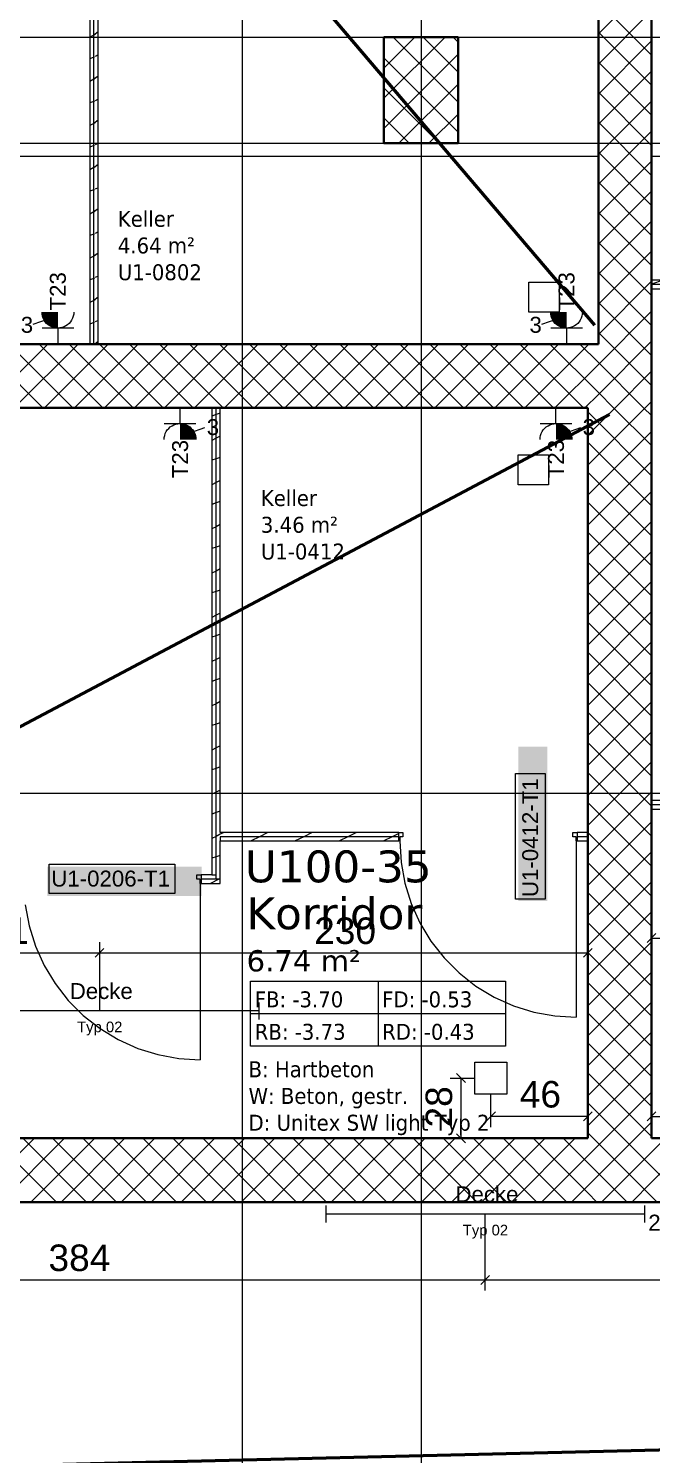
# Model space of a CAD drawing. Extents: x -1067 to 613, y -179 to 712.
# Drawn here: x 0.5 to 59.2, y 184 to 318.3 of the extents above; entities that cross this region are included whole.
import ezdxf
from ezdxf.lldxf.tags import DXFTag

# ---------------------------------------------------------------- set-up
doc = ezdxf.new("R2010")
doc.units = 0
doc.layers.get('0').update_dxf_attribs({"lineweight": 13})
for name, color, linetype, lineweight in [('A-AREA-____-IDEN', 7, 'Continuous', 5), ('A-DOOR-____-IDEN', 7, 'Continuous', 5), ('A-DOOR-FRAM-MCUT', 7, 'Continuous', 9), ('A-DOOR-OPNG-OTLN', 7, 'Continuous', 9), ('A-FLOR-____-OVHD', 7, 'Strichpunkt - Fein', 9), ('A-WALL-____-MCUT', 7, 'Continuous', 35), ('A-WALL-____-PATT', 7, 'Continuous', 35), ('A-WALL-FNSH-MCUT', 7, 'Continuous', 35), ('S-COLS-____-MCUT', 7, 'Continuous', 35), ('S-COLS-____-OTLN', 7, 'Continuous', 9), ('S-GRID-____-OTLN', 7, 'Continuous', 5)]:
    doc.layers.add(name, color=color, linetype=linetype, lineweight=lineweight)
for name, color, linetype, lineweight, true_color in [('EL01_VVV_Mass', 7, 'Continuous', 13, 0xb2b200), ('EL01_WAN_HLKS', 5, 'Continuous', 13, 0x0000ff), ('EL01_WAN_Kraft', 1, 'Continuous', 13, 0xff0000), ('EL01_WAN_Leuchten', 7, 'Continuous', 13, 0x0080ff), ('EL01_WAN_Leuchtentyp', 7, 'Continuous', 13, 0x0099ff), ('X_Geometrie', 3, 'Continuous', 50, 0x00ff00)]:
    doc.layers.add(name, color=color, linetype=linetype, lineweight=lineweight, true_color=true_color)
doc.styles.get("Standard").update_dxf_attribs({"font": 'arial.ttf'})
tags = doc.linetypes.add('_Rasterlinie_', pattern=[0.375, 0.2, -0.05, 0.075, -0.05]).pattern_tags.tags
tags[10:11] = [DXFTag(74, 4), DXFTag(75, 0), DXFTag(340, '0'), DXFTag(46, 1.0), DXFTag(50, 0.0), DXFTag(44, 0.0), DXFTag(45, 0.0)]
tags[8:9] = [DXFTag(74, 4), DXFTag(75, 0), DXFTag(340, '0'), DXFTag(46, 1.0), DXFTag(50, 0.0), DXFTag(44, 0.0), DXFTag(45, 0.0)]
tags[6:7] = [DXFTag(74, 4), DXFTag(75, 0), DXFTag(340, '0'), DXFTag(46, 1.0), DXFTag(50, 0.0), DXFTag(44, 0.0), DXFTag(45, 0.0)]
tags[4:5] = [DXFTag(74, 4), DXFTag(75, 0), DXFTag(340, '0'), DXFTag(46, 1.0), DXFTag(50, 0.0), DXFTag(44, 0.0), DXFTag(45, 0.0)]
tags = doc.linetypes.add('Strichpunkt - Fein', pattern=[0.2, 0.1, -0.05, 0, -0.05]).pattern_tags.tags
tags[10:11] = [DXFTag(74, 4), DXFTag(75, 0), DXFTag(340, '0'), DXFTag(46, 1.0), DXFTag(50, 0.0), DXFTag(44, 0.0), DXFTag(45, 0.0)]
tags[8:9] = [DXFTag(74, 4), DXFTag(75, 0), DXFTag(340, '0'), DXFTag(46, 1.0), DXFTag(50, 0.0), DXFTag(44, 0.0), DXFTag(45, 0.0)]
tags[6:7] = [DXFTag(74, 4), DXFTag(75, 0), DXFTag(340, '0'), DXFTag(46, 1.0), DXFTag(50, 0.0), DXFTag(44, 0.0), DXFTag(45, 0.0)]
tags[4:5] = [DXFTag(74, 4), DXFTag(75, 0), DXFTag(340, '0'), DXFTag(46, 1.0), DXFTag(50, 0.0), DXFTag(44, 0.0), DXFTag(45, 0.0)]

# ---------------------------------------------------------------- blocks, each defined once
blk = doc.blocks.new('Referenz-A0UNPC4Q6I', base_point=(-1062.18, -175.86))
at = {"layer": 'A-AREA-____-IDEN', "color": 0, "linetype": 'Continuous', "ltscale": 0.13}
for p, q in [((21.45, 228.58), (45.45, 228.58)), ((21.45, 222.45), (21.45, 228.58)), ((33.45, 228.58), (33.45, 222.45)), ((45.45, 228.58), (45.45, 222.45)), ((21.45, 225.52), (45.45, 225.52)), ((45.45, 222.45), (21.45, 222.45))]:
    blk.add_line(p, q, dxfattribs=at)
at = {"layer": 'A-DOOR-____-IDEN', "color": 0, "linetype": 'Continuous', "ltscale": 0.13}
for p, q in [((46.41, 236.3), (46.41, 248.14)), ((46.41, 248.14), (49.19, 248.14)), ((49.19, 248.14), (49.19, 236.3)), ((2.48, 239.61), (14.32, 239.61)), ((2.48, 236.83), (2.48, 239.61)), ((14.32, 239.61), (14.32, 236.83)), ((14.32, 236.83), (2.48, 236.83)), ((49.19, 236.3), (46.41, 236.3))]:
    blk.add_line(p, q, dxfattribs=at)
at = {"layer": 'A-DOOR-____-IDEN', "color": 7, "linetype": 'Continuous', "ltscale": 0.13, "true_color": 0xffffff}
for points in [[(46.66, 236.13), (49.41, 236.13), (46.66, 250.67)], [(49.41, 236.13), (46.66, 250.67), (49.41, 250.67)], [(2.31, 236.61), (16.85, 236.61), (2.31, 239.37)], [(16.85, 236.61), (2.31, 239.37), (16.85, 239.37)]]:
    blk.add_solid(points, dxfattribs=at)
at = {"layer": 'A-DOOR-FRAM-MCUT', "color": 0, "linetype": 'Continuous', "ltscale": 0.13}
for p, q in [((35.4, 242.58), (35.8, 242.58)), ((35.5, 241.78), (35.4, 241.78)), ((35.5, 242.18), (35.5, 241.78)), ((35.8, 242.18), (35.5, 242.18)), ((35.8, 242.58), (35.8, 242.18)), ((51.8, 242.58), (52.2, 242.58)), ((51.8, 242.18), (51.8, 242.58)), ((52.1, 242.18), (51.8, 242.18)), ((52.1, 241.78), (52.1, 242.18)), ((52.2, 241.78), (52.1, 241.78)), ((16.4, 238.58), (16.8, 238.58)), ((16.4, 238.18), (16.4, 238.58)), ((16.7, 238.18), (16.4, 238.18)), ((16.7, 237.78), (16.7, 238.18)), ((16.8, 237.78), (16.7, 237.78))]:
    blk.add_line(p, q, dxfattribs=at)
at = {"layer": 'A-DOOR-OPNG-OTLN', "color": 0, "linetype": 'Continuous', "ltscale": 0.13}
for p, q in [((35.5, 241.78), (35.62, 239.77)), ((52.1, 241.78), (52.1, 225.18)), ((35.62, 239.77), (35.99, 237.8)), ((16.7, 237.78), (16.7, 221.18)), ((35.99, 237.8), (36.58, 235.89)), ((0.22, 235.77), (0.59, 233.8)), ((36.58, 235.89), (37.4, 234.06)), ((0.59, 233.8), (1.18, 231.89)), ((37.4, 234.06), (38.44, 232.35)), ((38.44, 232.35), (39.68, 230.77)), ((1.18, 231.89), (2, 230.06)), ((2, 230.06), (3.04, 228.35)), ((39.68, 230.77), (41.1, 229.35)), ((3.04, 228.35), (4.28, 226.77)), ((41.1, 229.35), (42.67, 228.11)), ((42.67, 228.11), (44.39, 227.08)), ((44.39, 227.08), (46.22, 226.25)), ((4.28, 226.77), (5.7, 225.35)), ((46.22, 226.25), (48.13, 225.66)), ((48.13, 225.66), (50.1, 225.3)), ((5.7, 225.35), (7.27, 224.11)), ((50.1, 225.3), (52.1, 225.18)), ((7.27, 224.11), (8.99, 223.08)), ((8.99, 223.08), (10.82, 222.25)), ((10.82, 222.25), (12.73, 221.66)), ((12.73, 221.66), (14.7, 221.3)), ((14.7, 221.3), (16.7, 221.18))]:
    blk.add_line(p, q, dxfattribs=at)
at = {"layer": 'A-FLOR-____-OVHD', "color": 0, "linetype": 'Strichpunkt - Fein', "ltscale": 0.13}
for p, q in [((-49.4, 307.48), (198.84, 307.48)), ((-49.4, 306.28), (54.2, 306.28)), ((59.2, 307.48), (125.8, 307.48)), ((59.2, 306.28), (125.8, 306.28))]:
    blk.add_line(p, q, dxfattribs=at)
at = {"layer": 'A-WALL-____-MCUT', "color": 0, "linetype": 'Continuous', "ltscale": 0.35}
for p, q in [((54.2, 332.98), (54.2, 288.58)), ((59.2, 213.78), (59.2, 332.98)), ((54.2, 288.58), (-79.1, 288.58)), ((-79.1, 282.58), (53.2, 282.58)), ((53.2, 282.58), (53.2, 213.78)), ((53.2, 213.78), (-30.4, 213.78)), ((125.8, 213.78), (59.2, 213.78)), ((-30.4, 207.78), (198.84, 207.78))]:
    blk.add_line(p, q, dxfattribs=at)
at = {"layer": 'A-WALL-____-MCUT', "color": 0, "linetype": 'Continuous', "lineweight": 9, "ltscale": 0.13}
for p, q in [((6.7, 288.58), (6.7, 329.48)), ((101, 294.18), (59.2, 294.18)), ((18.2, 238.18), (18.2, 282.58)), ((108, 245.18), (59.2, 245.18)), ((35.4, 242.18), (18.6, 242.18)), ((18.6, 242.18), (18.6, 241.78)), ((53.2, 242.18), (52.2, 242.18)), ((18.6, 238.18), (16.8, 238.18)), ((17.8, 238.58), (18.2, 238.58))]:
    blk.add_line(p, q, dxfattribs=at)
at = {"layer": 'A-WALL-____-PATT', "color": 0, "linetype": 'Continuous', "lineweight": 9, "ltscale": 0.13}
for p, q in [((54.2, 317.78), (59.2, 322.78)), ((59.2, 315.78), (54.2, 320.78)), ((54.2, 314.95), (59.2, 319.95)), ((6.7, 317.68), (6.3, 317.48)), ((6.7, 317.68), (6.69, 317.67)), ((7.1, 317.98), (6.7, 317.68)), ((6.82, 317.74), (6.7, 317.68)), ((59.2, 312.95), (54.2, 317.95)), ((54.2, 312.12), (59.2, 317.12)), ((6.7, 315.58), (6.3, 315.45)), ((6.75, 315.6), (6.7, 315.58)), ((7.1, 315.8), (6.82, 315.66)), ((59.2, 310.12), (54.2, 315.12)), ((54.2, 309.29), (59.2, 314.29)), ((6.7, 313.51), (6.3, 313.31)), ((6.7, 313.51), (6.69, 313.5)), ((7.1, 313.81), (6.7, 313.51)), ((6.82, 313.57), (6.7, 313.51)), ((7.1, 311.63), (6.82, 311.49)), ((59.2, 307.29), (54.2, 312.29)), ((6.7, 311.42), (6.3, 311.29)), ((6.75, 311.44), (6.7, 311.42)), ((54.2, 306.46), (59.2, 311.46)), ((6.7, 309.35), (6.3, 309.15)), ((6.7, 309.35), (6.69, 309.34)), ((7.1, 309.65), (6.7, 309.35)), ((6.82, 309.41), (6.7, 309.35)), ((59.2, 304.46), (54.2, 309.46)), ((54.2, 303.63), (59.2, 308.63)), ((6.7, 307.26), (6.3, 307.12)), ((6.75, 307.27), (6.7, 307.26)), ((7.1, 307.47), (6.82, 307.33)), ((59.2, 301.64), (54.2, 306.64)), ((6.7, 305.19), (6.3, 304.99)), ((6.7, 305.18), (6.69, 305.17)), ((7.1, 305.48), (6.7, 305.18)), ((6.82, 305.24), (6.7, 305.19)), ((54.2, 300.81), (59.2, 305.81)), ((59.2, 298.81), (54.2, 303.81)), ((6.7, 303.09), (6.3, 302.96)), ((6.75, 303.11), (6.7, 303.09)), ((7.1, 303.3), (6.82, 303.16)), ((54.2, 297.98), (59.2, 302.98)), ((6.7, 301.02), (6.3, 300.82)), ((6.7, 301.02), (6.69, 301.01)), ((7.1, 301.32), (6.7, 301.02)), ((6.82, 301.08), (6.7, 301.02)), ((59.2, 295.98), (54.2, 300.98)), ((54.2, 295.15), (59.2, 300.15)), ((6.7, 298.93), (6.3, 298.79)), ((6.75, 298.94), (6.7, 298.93)), ((7.1, 299.14), (6.82, 299)), ((59.2, 293.15), (54.2, 298.15)), ((6.7, 296.86), (6.3, 296.66)), ((6.7, 296.85), (6.69, 296.84)), ((7.1, 297.15), (6.7, 296.85)), ((6.82, 296.91), (6.7, 296.86)), ((54.2, 292.32), (59.2, 297.32)), ((6.7, 294.76), (6.3, 294.63)), ((6.75, 294.78), (6.7, 294.76)), ((7.1, 294.97), (6.82, 294.83)), ((59.2, 290.32), (54.2, 295.32)), ((54.2, 289.49), (59.2, 294.49)), ((60.29, 294.58), (59.2, 294.21)), ((7.1, 292.99), (6.7, 292.69)), ((6.82, 292.75), (6.7, 292.69)), ((6.7, 292.69), (6.3, 292.49)), ((6.7, 292.69), (6.69, 292.68)), ((59.2, 287.49), (54.2, 292.49)), ((54.2, 286.66), (59.2, 291.66)), ((6.7, 290.6), (6.3, 290.46)), ((6.75, 290.61), (6.7, 290.6)), ((7.1, 290.81), (6.82, 290.67)), ((7.1, 288.82), (6.78, 288.58)), ((59.2, 284.67), (54.2, 289.67)), ((54.2, 283.84), (59.2, 288.84)), ((1.9, 282.58), (-4.1, 288.58)), ((-3.63, 282.58), (2.37, 288.58)), ((4.72, 282.58), (-1.28, 288.58)), ((-0.8, 282.58), (5.2, 288.58)), ((7.55, 282.58), (1.55, 288.58)), ((2.03, 282.58), (8.03, 288.58)), ((10.38, 282.58), (4.38, 288.58)), ((4.86, 282.58), (10.86, 288.58)), ((6.82, 288.58), (6.8, 288.58)), ((13.21, 282.58), (7.21, 288.58)), ((7.69, 282.58), (13.69, 288.58)), ((16.04, 282.58), (10.04, 288.58)), ((10.52, 282.58), (16.52, 288.58)), ((18.87, 282.58), (12.87, 288.58)), ((13.34, 282.58), (19.34, 288.58)), ((21.7, 282.58), (15.7, 288.58)), ((16.17, 282.58), (22.17, 288.58)), ((24.52, 282.58), (18.52, 288.58)), ((19, 282.58), (25, 288.58)), ((27.35, 282.58), (21.35, 288.58)), ((21.83, 282.58), (27.83, 288.58)), ((30.18, 282.58), (24.18, 288.58)), ((24.66, 282.58), (30.66, 288.58)), ((33.01, 282.58), (27.01, 288.58)), ((27.49, 282.58), (33.49, 288.58)), ((35.84, 282.58), (29.84, 288.58)), ((30.32, 282.58), (36.32, 288.58)), ((38.67, 282.58), (32.67, 288.58)), ((33.14, 282.58), (39.14, 288.58)), ((41.49, 282.58), (35.49, 288.58)), ((35.97, 282.58), (41.97, 288.58)), ((44.32, 282.58), (38.32, 288.58)), ((38.8, 282.58), (44.8, 288.58)), ((47.15, 282.58), (41.15, 288.58)), ((41.63, 282.58), (47.63, 288.58)), ((49.98, 282.58), (43.98, 288.58)), ((44.46, 282.58), (50.46, 288.58)), ((52.81, 282.58), (46.81, 288.58)), ((47.29, 282.58), (53.29, 288.58)), ((54.2, 284.01), (49.64, 288.58)), ((54.2, 286.84), (52.46, 288.58)), ((50.11, 282.58), (54.2, 286.66)), ((58.46, 282.58), (54.2, 286.84)), ((55.77, 282.58), (59.2, 286.01)), ((52.94, 282.58), (54.2, 283.84)), ((55.64, 282.58), (54.2, 284.01)), ((18.6, 282.07), (18.2, 281.94)), ((53.2, 280.01), (55.77, 282.58)), ((53.2, 277.18), (58.6, 282.58)), ((59.2, 276.18), (53.2, 282.18)), ((59.2, 279.01), (55.64, 282.58)), ((59.2, 281.84), (58.46, 282.58)), ((58.6, 282.58), (59.2, 283.18)), ((18.2, 281.94), (17.8, 281.8)), ((18.2, 279.7), (17.8, 279.5)), ((18.6, 279.9), (18.2, 279.7)), ((53.2, 274.35), (59.2, 280.35)), ((59.2, 273.35), (53.2, 279.35)), ((18.2, 277.77), (17.8, 277.64)), ((18.6, 277.9), (18.2, 277.77)), ((53.2, 271.52), (59.2, 277.52)), ((18.2, 275.53), (17.8, 275.33)), ((18.6, 275.73), (18.2, 275.53)), ((59.2, 270.52), (53.2, 276.52)), ((53.2, 268.69), (59.2, 274.69)), ((18.2, 273.61), (17.8, 273.47)), ((18.6, 273.74), (18.2, 273.61)), ((59.2, 267.7), (53.2, 273.7)), ((18.2, 271.37), (17.8, 271.17)), ((18.6, 271.57), (18.2, 271.37)), ((53.2, 265.87), (59.2, 271.87)), ((59.2, 264.87), (53.2, 270.87)), ((18.2, 269.44), (17.8, 269.31)), ((18.6, 269.57), (18.2, 269.44)), ((53.2, 263.04), (59.2, 269.04)), ((18.6, 267.4), (18.2, 267.2)), ((59.2, 262.04), (53.2, 268.04)), ((18.2, 267.2), (17.8, 267)), ((53.2, 260.21), (59.2, 266.21)), ((18.2, 265.28), (17.8, 265.14)), ((18.6, 265.41), (18.2, 265.28)), ((59.2, 259.21), (53.2, 265.21)), ((18.6, 263.24), (18.2, 263.04)), ((53.2, 257.38), (59.2, 263.38)), ((18.2, 263.04), (17.8, 262.84)), ((59.2, 256.38), (53.2, 262.38)), ((18.2, 261.11), (17.8, 260.98)), ((18.6, 261.25), (18.2, 261.11)), ((53.2, 254.55), (59.2, 260.55)), ((59.2, 253.55), (53.2, 259.55)), ((18.2, 258.87), (17.8, 258.67)), ((18.6, 259.07), (18.2, 258.87)), ((18.2, 256.95), (17.8, 256.81)), ((18.6, 257.08), (18.2, 256.95)), ((53.2, 251.72), (59.2, 257.72)), ((59.2, 250.72), (53.2, 256.72)), ((18.2, 254.71), (17.8, 254.51)), ((18.6, 254.91), (18.2, 254.71)), ((53.2, 248.89), (59.2, 254.89)), ((59.2, 247.9), (53.2, 253.9)), ((18.2, 252.78), (17.8, 252.65)), ((18.6, 252.92), (18.2, 252.78)), ((53.2, 246.07), (59.2, 252.07)), ((18.2, 250.54), (17.8, 250.34)), ((18.6, 250.74), (18.2, 250.54)), ((59.2, 245.07), (53.2, 251.07)), ((18.2, 248.62), (17.8, 248.48)), ((18.6, 248.75), (18.2, 248.62)), ((53.2, 243.24), (59.2, 249.24)), ((59.2, 242.24), (53.2, 248.24)), ((18.2, 246.38), (17.8, 246.18)), ((18.6, 246.58), (18.2, 246.38)), ((53.2, 240.41), (59.2, 246.41)), ((18.2, 244.45), (17.8, 244.32)), ((18.6, 244.59), (18.2, 244.45)), ((59.2, 239.41), (53.2, 245.41)), ((53.2, 237.58), (59.2, 243.58)), ((18.2, 242.21), (17.8, 242.01)), ((18.6, 242.41), (18.2, 242.21)), ((18.93, 242.58), (18.6, 242.41)), ((22.29, 242.18), (21.49, 241.78)), ((23.09, 242.58), (22.29, 242.18)), ((26.46, 242.18), (25.66, 241.78)), ((27.26, 242.58), (26.46, 242.18)), ((30.62, 242.18), (29.82, 241.78)), ((31.42, 242.58), (30.62, 242.18)), ((34.79, 242.18), (33.99, 241.78)), ((35.4, 242.48), (34.79, 242.18)), ((52.25, 242.58), (52.2, 242.55)), ((59.2, 236.58), (53.2, 242.58)), ((18.6, 240.42), (18.2, 240.29)), ((53.2, 234.75), (59.2, 240.75)), ((18.2, 240.29), (17.8, 240.15)), ((59.2, 233.75), (53.2, 239.75)), ((18.46, 238.18), (17.66, 237.78)), ((18.6, 238.25), (18.46, 238.18)), ((53.2, 231.92), (59.2, 237.92)), ((59.2, 230.93), (53.2, 236.93)), ((53.2, 229.1), (59.2, 235.1)), ((59.2, 228.1), (53.2, 234.1)), ((53.2, 226.27), (59.2, 232.27)), ((59.2, 225.27), (53.2, 231.27)), ((53.2, 223.44), (59.2, 229.44)), ((59.2, 222.44), (53.2, 228.44)), ((53.2, 220.61), (59.2, 226.61)), ((59.2, 219.61), (53.2, 225.61)), ((53.2, 217.78), (59.2, 223.78)), ((59.2, 216.78), (53.2, 222.78)), ((53.2, 214.95), (59.2, 220.95)), ((59.2, 213.96), (53.2, 219.96)), ((53.2, 212.13), (59.2, 218.13)), ((59.2, 211.13), (53.2, 217.13)), ((53.2, 209.3), (59.2, 215.3)), ((-4.89, 207.78), (1.11, 213.78)), ((3.16, 207.78), (-2.84, 213.78)), ((-2.06, 207.78), (3.94, 213.78)), ((5.99, 207.78), (-0.01, 213.78)), ((0.77, 207.78), (6.77, 213.78)), ((8.81, 207.78), (2.81, 213.78)), ((3.6, 207.78), (9.6, 213.78)), ((11.64, 207.78), (5.64, 213.78)), ((6.43, 207.78), (12.43, 213.78)), ((14.47, 207.78), (8.47, 213.78)), ((9.26, 207.78), (15.26, 213.78)), ((17.3, 207.78), (11.3, 213.78)), ((12.08, 207.78), (18.08, 213.78)), ((20.13, 207.78), (14.13, 213.78)), ((14.91, 207.78), (20.91, 213.78)), ((22.96, 207.78), (16.96, 213.78)), ((17.74, 207.78), (23.74, 213.78)), ((25.78, 207.78), (19.78, 213.78)), ((20.57, 207.78), (26.57, 213.78)), ((28.61, 207.78), (22.61, 213.78)), ((23.4, 207.78), (29.4, 213.78)), ((31.44, 207.78), (25.44, 213.78)), ((26.23, 207.78), (32.23, 213.78)), ((34.27, 207.78), (28.27, 213.78)), ((29.05, 207.78), (35.05, 213.78)), ((37.1, 207.78), (31.1, 213.78)), ((31.88, 207.78), (37.88, 213.78)), ((39.93, 207.78), (33.93, 213.78)), ((34.71, 207.78), (40.71, 213.78)), ((42.75, 207.78), (36.75, 213.78)), ((37.54, 207.78), (43.54, 213.78)), ((45.58, 207.78), (39.58, 213.78)), ((40.37, 207.78), (46.37, 213.78)), ((48.41, 207.78), (42.41, 213.78)), ((43.2, 207.78), (49.2, 213.78)), ((51.24, 207.78), (45.24, 213.78)), ((46.03, 207.78), (52.03, 213.78)), ((53.2, 208.64), (48.07, 213.78)), ((53.2, 211.47), (50.9, 213.78)), ((59.2, 208.3), (53.2, 214.3)), ((59.2, 212.47), (60.51, 213.78)), ((59.2, 209.64), (63.34, 213.78)), ((54.51, 207.78), (59.2, 212.47)), ((48.85, 207.78), (53.2, 212.13)), ((56.9, 207.78), (53.2, 211.47)), ((62.55, 207.78), (59.2, 211.13)), ((57.34, 207.78), (59.2, 209.64)), ((51.68, 207.78), (53.2, 209.3)), ((54.07, 207.78), (53.2, 208.64)), ((59.73, 207.78), (59.2, 208.3))]:
    blk.add_line(p, q, dxfattribs=at)
at = {"layer": 'A-WALL-FNSH-MCUT', "color": 0, "linetype": 'Continuous', "lineweight": 9, "ltscale": 0.13}
for p, q in [((6.3, 329.48), (6.3, 288.58)), ((7.1, 288.58), (7.1, 329.48)), ((101, 294.58), (59.2, 294.58)), ((59.2, 293.78), (101, 293.78)), ((17.8, 282.58), (17.8, 238.58)), ((18.6, 242.58), (18.6, 282.58)), ((101, 245.58), (59.2, 245.58)), ((59.2, 244.78), (108, 244.78)), ((35.4, 242.58), (18.6, 242.58)), ((18.6, 237.78), (18.6, 241.78)), ((18.6, 241.78), (35.4, 241.78)), ((35.4, 241.78), (35.4, 242.58)), ((53.2, 242.58), (52.2, 242.58)), ((52.2, 242.58), (52.2, 241.78)), ((52.2, 241.78), (53.2, 241.78)), ((17.8, 238.58), (16.8, 238.58)), ((16.8, 238.58), (16.8, 237.78)), ((16.8, 237.78), (18.6, 237.78))]:
    blk.add_line(p, q, dxfattribs=at)
at = {"layer": 'S-COLS-____-MCUT', "color": 0, "linetype": 'Continuous', "ltscale": 0.35}
for p, q in [((41, 317.48), (34, 317.48)), ((34, 317.48), (34, 307.48)), ((41, 307.48), (41, 317.48)), ((34, 307.48), (41, 307.48))]:
    blk.add_line(p, q, dxfattribs=at)
at = {"layer": 'S-COLS-____-OTLN', "color": 0, "linetype": 'Continuous', "ltscale": 0.13}
for p, q in [((34, 317.38), (34.1, 317.48)), ((34, 314.55), (36.93, 317.48)), ((34, 311.72), (39.76, 317.48)), ((41, 311.35), (34.88, 317.48)), ((41, 314.18), (37.71, 317.48)), ((41, 317.01), (40.54, 317.48)), ((34, 308.89), (41, 315.89)), ((41, 308.52), (34, 315.52)), ((35.42, 307.48), (41, 313.06)), ((39.22, 307.48), (34, 312.69)), ((38.25, 307.48), (41, 310.23)), ((36.39, 307.48), (34, 309.87))]:
    blk.add_line(p, q, dxfattribs=at)
at = {"layer": 'S-GRID-____-OTLN', "color": 0, "linetype": '_Rasterlinie_', "ltscale": 0.13}
for p, q in [((37.5, 560.56), (37.5, 159.77)), ((20.7, -171.09), (20.7, 546.38)), ((-101.1, 317.48), (198.84, 317.48)), ((-101.1, 246.28), (198.84, 246.28))]:
    blk.add_line(p, q, dxfattribs=at)
at = {"layer": 'X_Geometrie', "color": 0, "linetype": 'Continuous', "ltscale": 0.5}
for p, q in [((-80.39, 448), (53.84, 290.35)), ((-74.04, 213.5), (55.24, 281.94)), ((-87.26, 180.91), (198.84, 187.77))]:
    blk.add_line(p, q, dxfattribs=at)
at = {"layer": 'A-AREA-____-IDEN', "color": 0, "linetype": 'Continuous', "ltscale": 0.13, "attachment_point": 1}
for s, insert, char_height in [('{\\W0.9;\\fVerdana;Keller}', (8.95, 301.12), 1.5), ('{\\W0.9;\\fVerdana;4.64 m²}', (8.95, 298.61), 1.5), ('{\\W0.9;\\fVerdana;U1-0802}', (8.95, 296.09), 1.5), ('{\\W0.9;\\fVerdana;Keller}', (22.42, 274.82), 1.5), ('{\\W0.9;\\fVerdana;3.46 m²}', (22.42, 272.31), 1.5), ('{\\W0.9;\\fVerdana;U1-0412}', (22.42, 269.79), 1.5), ('{\\fVerdana;U100-35}', (20.91, 240.89), 3), ('{\\fVerdana;Korridor}', (21.06, 236.47), 3), ('{\\fVerdana;6.74 m²}', (21.07, 231.5), 2), ('{\\W0.9;\\fVerdana;FB: -3.70}', (21.84, 227.62), 1.5), ('{\\W0.9;\\fVerdana;FD: -0.53}', (33.84, 227.62), 1.5), ('{\\W0.9;\\fVerdana;RB: -3.73}', (21.84, 224.56), 1.5), ('{\\W0.9;\\fVerdana;RD: -0.43}', (33.84, 224.56), 1.5), ('{\\W0.9;\\fVerdana;B: Hartbeton}', (21.26, 221.03), 1.5), ('{\\W0.9;\\fVerdana;W: Beton, gestr.}', (21.26, 218.52), 1.5), ('{\\W0.9;\\fVerdana;D: Unitex SW light Typ 2}', (21.26, 216), 1.5)]:
    blk.add_mtext(s, dxfattribs=dict(at, insert=insert, char_height=char_height))
at = {"layer": 'A-DOOR-____-IDEN', "color": 0, "linetype": 'Continuous', "ltscale": 0.13, "insert": (47.03, 236.5), "char_height": 1.5, "attachment_point": 1, "rotation": 90}
blk.add_mtext('{\\fArial;U1-0412-T1}', dxfattribs=at)
at = {"layer": 'A-DOOR-____-IDEN', "color": 0, "linetype": 'Continuous', "ltscale": 0.13, "insert": (2.68, 238.99), "char_height": 1.5, "attachment_point": 1}
blk.add_mtext('{\\fArial;U1-0206-T1}', dxfattribs=at)
blk = doc.blocks.new('Steckdose T23_ AP_ 3-fach-A0UNPCDU6I', base_point=(13.31, 275.94))
at = {"color": 0, "lineweight": -2}
for p, q in [((14.81, 281.08), (14.81, 282.58)), ((13.31, 281.08), (16.31, 281.08)), ((13.74, 280.64), (13.89, 280.77)), ((13.89, 280.77), (14.06, 280.87)), ((14.06, 280.87), (14.23, 280.96)), ((14.23, 280.96), (14.42, 281.02)), ((14.42, 281.02), (14.61, 281.06)), ((14.61, 281.06), (14.81, 281.08)), ((14.81, 281.08), (15, 281.06)), ((15, 281.06), (15.19, 281.02)), ((15.19, 281.02), (15.38, 280.96)), ((15.38, 280.96), (15.56, 280.87)), ((15.56, 280.87), (15.72, 280.77)), ((15.72, 280.77), (15.87, 280.64)), ((15.73, 280.22), (17.15, 280.73)), ((13.31, 279.58), (13.32, 279.77)), ((13.32, 279.77), (13.36, 279.96)), ((13.36, 279.96), (13.42, 280.15)), ((13.42, 280.15), (13.51, 280.33)), ((13.51, 280.33), (13.61, 280.49)), ((13.61, 280.49), (13.74, 280.64)), ((15.87, 280.64), (16, 280.49)), ((16, 280.49), (16.1, 280.33)), ((16.1, 280.33), (16.19, 280.15)), ((16.19, 280.15), (16.25, 279.96)), ((16.25, 279.96), (16.29, 279.77)), ((16.29, 279.77), (16.31, 279.58))]:
    blk.add_line(p, q, dxfattribs=at)
for points in [[(14.81, 281.02), (15.19, 281.02), (14.81, 281.08)], [(14.81, 280.87), (15.56, 280.87), (14.81, 281.02)], [(15.56, 280.87), (14.81, 281.02), (15.19, 281.02)], [(14.81, 280.64), (15.87, 280.64), (14.81, 280.87)], [(15.87, 280.64), (14.81, 280.87), (15.56, 280.87)], [(14.81, 280.33), (16.1, 280.33), (14.81, 280.64)], [(16.1, 280.33), (14.81, 280.64), (15.87, 280.64)], [(14.81, 279.96), (16.25, 279.96), (14.81, 280.33)], [(16.25, 279.96), (14.81, 280.33), (16.1, 280.33)], [(14.81, 279.58), (16.31, 279.58), (14.81, 279.96)], [(16.31, 279.58), (14.81, 279.96), (16.25, 279.96)]]:
    blk.add_solid(points, dxfattribs=at)
at = {"color": 0, "lineweight": -2, "insert": (17.32, 281.51), "char_height": 1.5, "attachment_point": 1}
blk.add_mtext('{\\fArial;3}', dxfattribs=at)
at = {"color": 0, "lineweight": -2, "insert": (14.06, 275.94), "char_height": 1.5, "attachment_point": 1, "rotation": 90}
blk.add_mtext('{\\fArial;T23}', dxfattribs=at)
blk = doc.blocks.new('Maß-A0UNPCG46I', base_point=(37.93, 213.36))
at = {"color": 0, "lineweight": -2}
for p, q in [((40.26, 219.45), (42.58, 219.45)), ((41.68, 219.04), (40.85, 219.87)), ((41.26, 219.45), (41.26, 213.78)), ((40.26, 213.78), (53.21, 213.78)), ((41.68, 213.36), (40.85, 214.19))]:
    blk.add_line(p, q, dxfattribs=at)
at = {"color": 0, "lineweight": -2, "insert": (37.93, 214.8), "char_height": 2.5, "attachment_point": 1, "rotation": 90}
blk.add_mtext('{\\fArial;28}', dxfattribs=at)
blk = doc.blocks.new('Steckdose T23_ AP_ 3-fach-A0UNPCH46I', base_point=(48.71, 275.94))
at = {"color": 0, "lineweight": -2}
for p, q in [((50.21, 281.08), (50.21, 282.58)), ((48.71, 281.08), (51.71, 281.08)), ((49.14, 280.64), (49.29, 280.77)), ((49.29, 280.77), (49.46, 280.87)), ((49.46, 280.87), (49.63, 280.96)), ((49.63, 280.96), (49.82, 281.02)), ((49.82, 281.02), (50.01, 281.06)), ((50.01, 281.06), (50.21, 281.08)), ((50.21, 281.08), (50.4, 281.06)), ((50.4, 281.06), (50.59, 281.02)), ((50.59, 281.02), (50.78, 280.96)), ((50.78, 280.96), (50.96, 280.87)), ((50.96, 280.87), (51.12, 280.77)), ((51.12, 280.77), (51.27, 280.64)), ((51.13, 280.22), (52.55, 280.73)), ((48.71, 279.58), (48.72, 279.77)), ((48.72, 279.77), (48.76, 279.96)), ((48.76, 279.96), (48.82, 280.15)), ((48.82, 280.15), (48.91, 280.33)), ((48.91, 280.33), (49.01, 280.49)), ((49.01, 280.49), (49.14, 280.64)), ((51.27, 280.64), (51.4, 280.49)), ((51.4, 280.49), (51.5, 280.33)), ((51.5, 280.33), (51.59, 280.15)), ((51.59, 280.15), (51.65, 279.96)), ((51.65, 279.96), (51.69, 279.77)), ((51.69, 279.77), (51.71, 279.58))]:
    blk.add_line(p, q, dxfattribs=at)
for points in [[(50.21, 281.02), (50.59, 281.02), (50.21, 281.08)], [(50.21, 280.87), (50.96, 280.87), (50.21, 281.02)], [(50.96, 280.87), (50.21, 281.02), (50.59, 281.02)], [(50.21, 280.64), (51.27, 280.64), (50.21, 280.87)], [(51.27, 280.64), (50.21, 280.87), (50.96, 280.87)], [(50.21, 280.33), (51.5, 280.33), (50.21, 280.64)], [(51.5, 280.33), (50.21, 280.64), (51.27, 280.64)], [(50.21, 279.96), (51.65, 279.96), (50.21, 280.33)], [(51.65, 279.96), (50.21, 280.33), (51.5, 280.33)], [(50.21, 279.58), (51.71, 279.58), (50.21, 279.96)], [(51.71, 279.58), (50.21, 279.96), (51.65, 279.96)]]:
    blk.add_solid(points, dxfattribs=at)
at = {"color": 0, "lineweight": -2, "insert": (52.72, 281.51), "char_height": 1.5, "attachment_point": 1}
blk.add_mtext('{\\fArial;3}', dxfattribs=at)
at = {"color": 0, "lineweight": -2, "insert": (49.46, 275.94), "char_height": 1.5, "attachment_point": 1, "rotation": 90}
blk.add_mtext('{\\fArial;T23}', dxfattribs=at)
blk = doc.blocks.new('Maß-A0UNPCH86I', base_point=(43.67, 213.78))
at = {"color": 0, "lineweight": -2}
for p, q in [((44.08, 214.84), (44.08, 217.95)), ((43.67, 215.43), (44.5, 216.26)), ((52.79, 215.43), (53.62, 216.26)), ((53.21, 216.84), (53.21, 213.78)), ((53.21, 215.84), (44.08, 215.84))]:
    blk.add_line(p, q, dxfattribs=at)
at = {"color": 0, "lineweight": -2, "insert": (46.8, 219.18), "char_height": 2.5, "attachment_point": 1}
blk.add_mtext('{\\fArial;46}', dxfattribs=at)
blk = doc.blocks.new('Maß-A0UNPCJE6I', base_point=(43.13, 199.44))
at = {"color": 0, "lineweight": -2}
for p, q in [((43.54, 199.44), (43.54, 206.64)), ((124.54, 199.44), (124.54, 206.64)), ((43.96, 200.86), (43.13, 200.03)), ((43.54, 200.44), (124.54, 200.44)), ((124.96, 200.86), (124.13, 200.03))]:
    blk.add_line(p, q, dxfattribs=at)
at = {"color": 0, "lineweight": -2, "insert": (81.22, 203.78), "char_height": 2.5, "attachment_point": 1}
blk.add_mtext('{\\fArial;405}', dxfattribs=at)
blk = doc.blocks.new('LED-Langfeldleuchte 37W-A0UNPCJS6I', base_point=(-7.77, 224.98))
at = {"color": 0, "lineweight": -2}
for p, q in [((-7.77, 226.58), (-7.77, 224.98)), ((22.23, 225.78), (-7.77, 225.78)), ((22.23, 226.58), (22.23, 224.98))]:
    blk.add_line(p, q, dxfattribs=at)
blk = doc.blocks.new('Bemerkung 1-A0UNPCJU6I', base_point=(5.11, 223.77))
at = {"color": 0, "lineweight": -2, "insert": (5.11, 224.77), "char_height": 1, "attachment_point": 1}
blk.add_mtext('{\\fArial;Typ 02}', dxfattribs=at)
blk = doc.blocks.new('Absolute Höhe-A0UNPCJW6I', base_point=(4.42, 226.9))
at = {"color": 0, "lineweight": -2, "insert": (4.42, 228.4), "char_height": 1.5, "attachment_point": 1}
blk.add_mtext('{\\fArial;Decke}', dxfattribs=at)
blk = doc.blocks.new('Maß-A0UNPCKE6I', base_point=(6.82, 213.78))
at = {"color": 0, "lineweight": -2}
for p, q in [((7.64, 231.66), (6.82, 230.83)), ((7.23, 232.24), (7.23, 225.78)), ((7.23, 231.24), (53.21, 231.24)), ((53.62, 231.66), (52.79, 230.83)), ((53.21, 232.24), (53.21, 213.78))]:
    blk.add_line(p, q, dxfattribs=at)
at = {"color": 0, "lineweight": -2, "insert": (27.44, 234.58), "char_height": 2.5, "attachment_point": 1}
blk.add_mtext('{\\fArial;230}', dxfattribs=at)
blk = doc.blocks.new('Bodendose (multi) UP-A0UNPCMQ6I', base_point=(46.66, 275.32))
at = {"color": 0, "lineweight": -2}
for p, q in [((46.66, 278.16), (49.5, 278.16)), ((46.66, 275.32), (46.66, 278.16)), ((49.5, 278.16), (49.5, 275.32)), ((49.5, 275.32), (46.66, 275.32))]:
    blk.add_line(p, q, dxfattribs=at)
blk = doc.blocks.new('Bodendose (multi) UP-A0UNPCNG6I', base_point=(47.66, 291.58))
at = {"color": 0, "lineweight": -2}
for p, q in [((47.66, 294.42), (50.5, 294.42)), ((47.66, 291.58), (47.66, 294.42)), ((50.5, 294.42), (50.5, 291.58)), ((50.5, 291.58), (47.66, 291.58))]:
    blk.add_line(p, q, dxfattribs=at)
blk = doc.blocks.new('Maß-A0UNPCQA6I', base_point=(58.79, 214.84))
at = {"color": 0, "lineweight": -2}
for p, q in [((59.21, 214.84), (59.21, 218.78)), ((68.11, 214.84), (68.11, 217.95)), ((59.62, 216.26), (58.79, 215.43)), ((68.52, 216.26), (67.69, 215.43)), ((59.21, 215.84), (68.11, 215.84))]:
    blk.add_line(p, q, dxfattribs=at)
at = {"color": 0, "lineweight": -2, "insert": (61.8, 219.18), "char_height": 2.5, "attachment_point": 1}
blk.add_mtext('{\\fArial;45}', dxfattribs=at)
blk = doc.blocks.new('Steckdose T23_ AP_ 3-fach-A0UNPCQG6I', base_point=(47.71, 288.58))
at = {"color": 0, "lineweight": -2}
for p, q in [((49.72, 291.38), (49.71, 291.58)), ((52.71, 291.58), (52.69, 291.38)), ((50.28, 290.93), (48.86, 290.42)), ((52.71, 290.08), (49.71, 290.08)), ((49.76, 291.19), (49.72, 291.38)), ((49.82, 291), (49.76, 291.19)), ((49.91, 290.83), (49.82, 291)), ((50.01, 290.66), (49.91, 290.83)), ((50.14, 290.52), (50.01, 290.66)), ((50.29, 290.39), (50.14, 290.52)), ((50.46, 290.28), (50.29, 290.39)), ((50.63, 290.19), (50.46, 290.28)), ((50.82, 290.13), (50.63, 290.19)), ((51.01, 290.09), (50.82, 290.13)), ((51.21, 290.08), (51.01, 290.09)), ((51.4, 290.09), (51.21, 290.08)), ((51.21, 290.08), (51.21, 288.58)), ((51.59, 290.13), (51.4, 290.09)), ((51.78, 290.19), (51.59, 290.13)), ((51.96, 290.28), (51.78, 290.19)), ((52.12, 290.39), (51.96, 290.28)), ((52.27, 290.52), (52.12, 290.39)), ((52.4, 290.66), (52.27, 290.52)), ((52.5, 290.83), (52.4, 290.66)), ((52.59, 291), (52.5, 290.83)), ((52.65, 291.19), (52.59, 291)), ((52.69, 291.38), (52.65, 291.19))]:
    blk.add_line(p, q, dxfattribs=at)
for points in [[(49.76, 291.19), (51.21, 291.58), (49.71, 291.58)], [(51.21, 291.19), (49.76, 291.19), (51.21, 291.58)], [(49.91, 290.83), (51.21, 291.19), (49.76, 291.19)], [(51.21, 290.83), (49.91, 290.83), (51.21, 291.19)], [(50.14, 290.52), (51.21, 290.83), (49.91, 290.83)], [(51.21, 290.52), (50.14, 290.52), (51.21, 290.83)], [(50.46, 290.28), (51.21, 290.52), (50.14, 290.52)], [(51.21, 290.28), (50.46, 290.28), (51.21, 290.52)], [(50.82, 290.13), (51.21, 290.28), (50.46, 290.28)], [(51.21, 290.13), (50.82, 290.13), (51.21, 290.28)], [(51.21, 290.08), (51.21, 290.13), (50.82, 290.13)]]:
    blk.add_solid(points, dxfattribs=at)
at = {"color": 0, "lineweight": -2, "insert": (50.45, 291.74), "char_height": 1.5, "attachment_point": 1, "rotation": 90}
blk.add_mtext('{\\fArial;T23}', dxfattribs=at)
at = {"color": 0, "lineweight": -2, "insert": (47.71, 291.14), "char_height": 1.5, "attachment_point": 1}
blk.add_mtext('{\\fArial;3}', dxfattribs=at)
blk = doc.blocks.new('Maß-A0UNPCTY6I', base_point=(-13.36, 225.78))
at = {"color": 0, "lineweight": -2}
for p, q in [((-12.53, 231.66), (-13.36, 230.83)), ((-12.94, 232.24), (-12.94, 225.78)), ((-12.94, 231.24), (7.23, 231.24)), ((7.64, 231.66), (6.82, 230.83)), ((7.23, 232.24), (7.23, 225.78))]:
    blk.add_line(p, q, dxfattribs=at)
at = {"color": 0, "lineweight": -2, "insert": (-5.26, 234.58), "char_height": 2.5, "attachment_point": 1}
blk.add_mtext('{\\fArial;101}', dxfattribs=at)
blk = doc.blocks.new('Maß-A0UNPCU86I', base_point=(-33.61, 199.44))
at = {"color": 0, "lineweight": -2}
for p, q in [((-33.19, 199.44), (-33.19, 206.64)), ((43.54, 199.44), (43.54, 206.64)), ((-32.78, 200.86), (-33.61, 200.03)), ((-33.19, 200.44), (43.54, 200.44)), ((43.96, 200.86), (43.13, 200.03))]:
    blk.add_line(p, q, dxfattribs=at)
at = {"color": 0, "lineweight": -2, "insert": (2.42, 203.78), "char_height": 2.5, "attachment_point": 1}
blk.add_mtext('{\\fArial;384}', dxfattribs=at)
blk = doc.blocks.new('LED-Langfeldleuchte 37W-A0UNPCUC6I', base_point=(28.54, 205.84))
at = {"color": 0, "lineweight": -2}
for p, q in [((28.54, 207.44), (28.54, 205.84)), ((58.54, 207.44), (58.54, 205.84)), ((58.54, 206.64), (28.54, 206.64))]:
    blk.add_line(p, q, dxfattribs=at)
blk = doc.blocks.new('Absolute Höhe-A0UNPCUE6I', base_point=(58.9, 205.09))
at = {"color": 0, "lineweight": -2, "insert": (58.9, 206.59), "char_height": 1.5, "attachment_point": 1}
blk.add_mtext('{\\fArial;2 m}', dxfattribs=at)
blk = doc.blocks.new('Bemerkung 1-A0UNPCUG6I', base_point=(41.43, 204.64))
at = {"color": 0, "lineweight": -2, "insert": (41.43, 205.64), "char_height": 1, "attachment_point": 1}
blk.add_mtext('{\\fArial;Typ 02}', dxfattribs=at)
blk = doc.blocks.new('Absolute Höhe-A0UNPCUI6I', base_point=(40.74, 207.77))
at = {"color": 0, "lineweight": -2, "insert": (40.74, 209.27), "char_height": 1.5, "attachment_point": 1}
blk.add_mtext('{\\fArial;Decke}', dxfattribs=at)
blk = doc.blocks.new('Maß-A0UNPCVY6I', base_point=(-5.47, 288.16))
at = {"color": 0, "lineweight": -2}
for p, q in [((-3.14, 341.98), (9.26, 341.98)), ((-1.72, 341.56), (-2.55, 342.39)), ((-2.14, 341.98), (-2.14, 288.58)), ((-1.72, 288.16), (-2.55, 288.99)), ((-3.14, 288.58), (54.21, 288.58))]:
    blk.add_line(p, q, dxfattribs=at)
at = {"color": 0, "lineweight": -2, "insert": (-5.47, 312.49), "char_height": 2.5, "attachment_point": 1, "rotation": 90}
blk.add_mtext('{\\fArial;267}', dxfattribs=at)
blk = doc.blocks.new('Deckendose UP-A0UNPCYU6I', base_point=(42.58, 217.95))
at = {"color": 0, "lineweight": -2}
for p, q in [((42.58, 220.95), (45.58, 220.95)), ((42.58, 217.95), (42.58, 220.95)), ((45.58, 220.95), (45.58, 217.95)), ((45.58, 217.95), (42.58, 217.95))]:
    blk.add_line(p, q, dxfattribs=at)
blk = doc.blocks.new('Steckdose T23_ AP_ 3-fach-A0UNPCZU6I', base_point=(-0.19, 288.58))
at = {"color": 0, "lineweight": -2}
for p, q in [((1.82, 291.38), (1.81, 291.58)), ((4.81, 291.58), (4.79, 291.38)), ((2.38, 290.93), (0.96, 290.42)), ((4.81, 290.08), (1.81, 290.08)), ((1.86, 291.19), (1.82, 291.38)), ((1.92, 291), (1.86, 291.19)), ((2.01, 290.83), (1.92, 291)), ((2.11, 290.66), (2.01, 290.83)), ((2.24, 290.52), (2.11, 290.66)), ((2.39, 290.39), (2.24, 290.52)), ((2.56, 290.28), (2.39, 290.39)), ((2.73, 290.19), (2.56, 290.28)), ((2.92, 290.13), (2.73, 290.19)), ((3.11, 290.09), (2.92, 290.13)), ((3.31, 290.08), (3.11, 290.09)), ((3.5, 290.09), (3.31, 290.08)), ((3.31, 290.08), (3.31, 288.58)), ((3.69, 290.13), (3.5, 290.09)), ((3.88, 290.19), (3.69, 290.13)), ((4.06, 290.28), (3.88, 290.19)), ((4.22, 290.39), (4.06, 290.28)), ((4.37, 290.52), (4.22, 290.39)), ((4.5, 290.66), (4.37, 290.52)), ((4.6, 290.83), (4.5, 290.66)), ((4.69, 291), (4.6, 290.83)), ((4.75, 291.19), (4.69, 291)), ((4.79, 291.38), (4.75, 291.19))]:
    blk.add_line(p, q, dxfattribs=at)
for points in [[(1.86, 291.19), (3.31, 291.58), (1.81, 291.58)], [(3.31, 291.19), (1.86, 291.19), (3.31, 291.58)], [(2.01, 290.83), (3.31, 291.19), (1.86, 291.19)], [(3.31, 290.83), (2.01, 290.83), (3.31, 291.19)], [(2.24, 290.52), (3.31, 290.83), (2.01, 290.83)], [(3.31, 290.52), (2.24, 290.52), (3.31, 290.83)], [(2.56, 290.28), (3.31, 290.52), (2.24, 290.52)], [(3.31, 290.28), (2.56, 290.28), (3.31, 290.52)], [(2.92, 290.13), (3.31, 290.28), (2.56, 290.28)], [(3.31, 290.13), (2.92, 290.13), (3.31, 290.28)], [(3.31, 290.08), (3.31, 290.13), (2.92, 290.13)]]:
    blk.add_solid(points, dxfattribs=at)
at = {"color": 0, "lineweight": -2, "insert": (2.55, 291.74), "char_height": 1.5, "attachment_point": 1, "rotation": 90}
blk.add_mtext('{\\fArial;T23}', dxfattribs=at)
at = {"color": 0, "lineweight": -2, "insert": (-0.19, 291.14), "char_height": 1.5, "attachment_point": 1}
blk.add_mtext('{\\fArial;3}', dxfattribs=at)
blk = doc.blocks.new('Maß-A0UNPD846I', base_point=(58.79, 231.64))
at = {"color": 0, "lineweight": -2}
for p, q in [((59.2, 231.64), (59.2, 244.78)), ((64.32, 231.64), (64.32, 237.52)), ((58.79, 232.23), (59.62, 233.06)), ((59.2, 232.64), (64.32, 232.64)), ((63.91, 232.23), (64.74, 233.06))]:
    blk.add_line(p, q, dxfattribs=at)
at = {"color": 0, "lineweight": -2, "insert": (59.95, 235.98), "char_height": 2.5, "attachment_point": 1}
blk.add_mtext('{\\fArial;26}', dxfattribs=at)

msp = doc.modelspace()

# ---------------------------------------------------------------- block references
at = {"color": 9, "lineweight": 25, "ltscale": 0.25, "true_color": 0xc0c0c0}
msp.add_blockref('Referenz-A0UNPC4Q6I', (-1062.18, -175.86), dxfattribs=at)
at = {"layer": 'EL01_VVV_Mass', "linetype": 'Continuous', "ltscale": 0.13}
for name, p in [('Maß-A0UNPCVY6I', (-5.47, 288.16)), ('Maß-A0UNPD846I', (58.79, 231.64)), ('Maß-A0UNPCTY6I', (-13.36, 225.78)), ('Maß-A0UNPCKE6I', (6.82, 213.78)), ('Maß-A0UNPCG46I', (37.93, 213.36)), ('Maß-A0UNPCH86I', (43.67, 213.78)), ('Maß-A0UNPCQA6I', (58.79, 214.84)), ('Maß-A0UNPCU86I', (-33.61, 199.44)), ('Maß-A0UNPCJE6I', (43.13, 199.44))]:
    msp.add_blockref(name, p, dxfattribs=at)
at = {"layer": 'EL01_WAN_HLKS', "linetype": 'Continuous', "ltscale": 0.13}
msp.add_blockref('Deckendose UP-A0UNPCYU6I', (42.58, 217.95), dxfattribs=at)
at = {"layer": 'EL01_WAN_Kraft', "color": 1, "linetype": 'Continuous', "ltscale": 0.13, "true_color": 0xff0000}
for name, p in [('Steckdose T23_ AP_ 3-fach-A0UNPCZU6I', (-0.19, 288.58)), ('Bodendose (multi) UP-A0UNPCNG6I', (47.66, 291.58)), ('Steckdose T23_ AP_ 3-fach-A0UNPCQG6I', (47.71, 288.58)), ('Steckdose T23_ AP_ 3-fach-A0UNPCDU6I', (13.31, 275.94)), ('Steckdose T23_ AP_ 3-fach-A0UNPCH46I', (48.71, 275.94)), ('Bodendose (multi) UP-A0UNPCMQ6I', (46.66, 275.32))]:
    msp.add_blockref(name, p, dxfattribs=at)
at = {"layer": 'EL01_WAN_Leuchten', "ltscale": 0.13}
for name, p in [('Absolute Höhe-A0UNPCJW6I', (4.42, 226.9)), ('LED-Langfeldleuchte 37W-A0UNPCJS6I', (-7.77, 224.98)), ('Absolute Höhe-A0UNPCUI6I', (40.74, 207.77)), ('LED-Langfeldleuchte 37W-A0UNPCUC6I', (28.54, 205.84)), ('Absolute Höhe-A0UNPCUE6I', (58.9, 205.09))]:
    msp.add_blockref(name, p, dxfattribs=at)
at = {"layer": 'EL01_WAN_Leuchtentyp', "ltscale": 0.13}
for name, p in [('Bemerkung 1-A0UNPCJU6I', (5.11, 223.77)), ('Bemerkung 1-A0UNPCUG6I', (41.43, 204.64))]:
    msp.add_blockref(name, p, dxfattribs=at)

doc.saveas('drawing.dxf')
